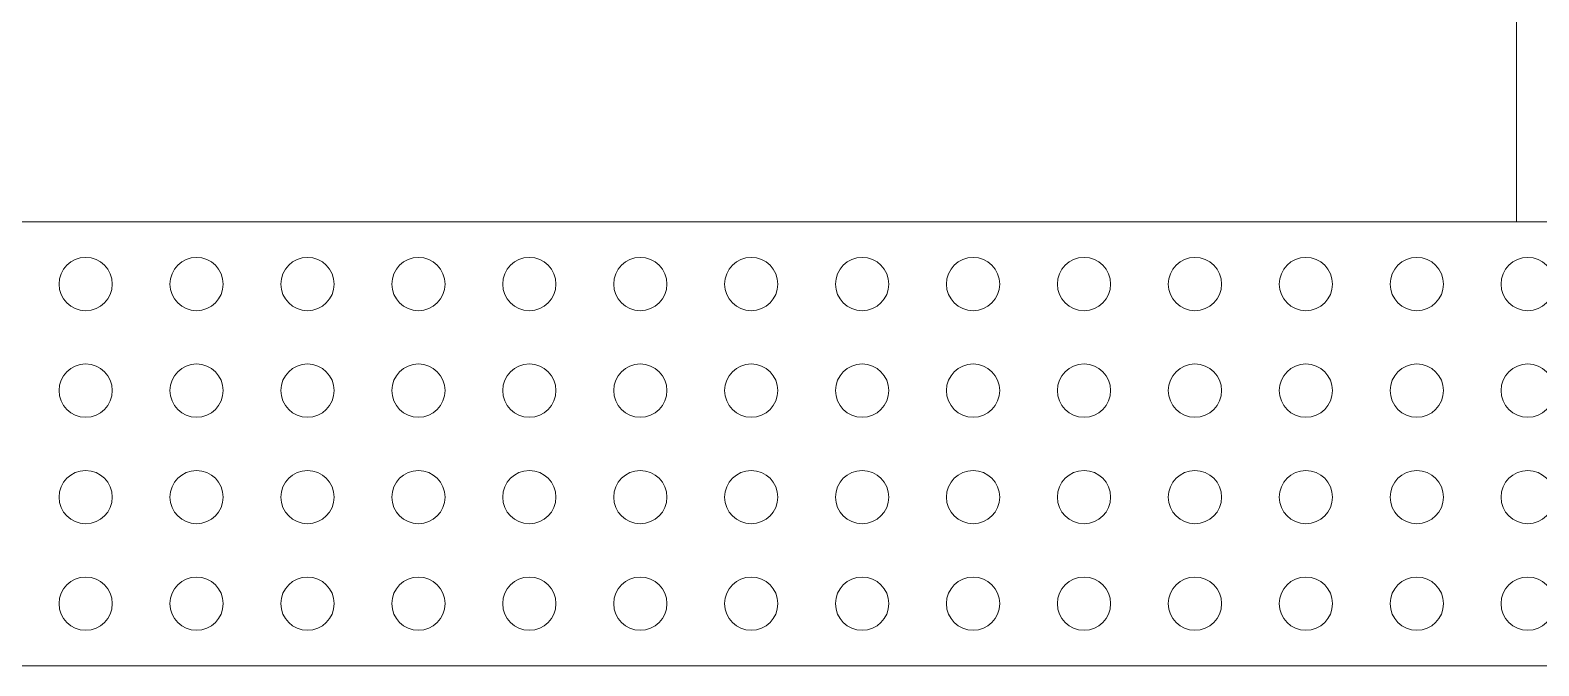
# Model space of a CAD drawing. Header units: millimetres. Extents: x -116965 to 323937, y 291661 to 566926.
# Drawn here: x -34559.8 to -34219.8, y 325180.4 to 325323.5 of the extents above; entities that cross this region are included whole.
import ezdxf

# ---------------------------------------------------------------- set-up
doc = ezdxf.new("R2010")
doc.units = ezdxf.units.MM
doc.layers.get('0').update_dxf_attribs({"lineweight": 18})
doc.layers.add('hw_Text', color=7, linetype='Continuous', lineweight=13)

# ---------------------------------------------------------------- blocks, each defined once
blk = doc.blocks.new('*U1544')
for points in [[(0, 0), (900, 0), (900, 2200), (0, 2200)], [(15, 100), (885, 100), (885, 0), (15, 0)]]:
    blk.add_lwpolyline(points, close=True)
for centre in [(362.5, 86), (387.5, 86), (412.5, 86), (437.5, 86), (462.5, 86), (487.5, 86), (512.5, 86), (537.5, 86), (562.5, 86), (587.5, 86), (612.5, 86), (637.5, 86), (662.5, 86), (687.5, 86), (362.5, 62), (387.5, 62), (412.5, 62), (437.5, 62), (462.5, 62), (487.5, 62), (512.5, 62), (537.5, 62), (562.5, 62), (587.5, 62), (612.5, 62), (637.5, 62), (662.5, 62), (687.5, 62), (362.5, 38), (387.5, 38), (412.5, 38), (437.5, 38), (462.5, 38), (487.5, 38), (512.5, 38), (537.5, 38), (562.5, 38), (587.5, 38), (612.5, 38), (637.5, 38), (662.5, 38), (687.5, 38), (362.5, 14), (387.5, 14), (412.5, 14), (437.5, 14), (462.5, 14), (487.5, 14), (512.5, 14), (537.5, 14), (562.5, 14), (587.5, 14), (612.5, 14), (637.5, 14), (662.5, 14), (687.5, 14)]:
    blk.add_circle(centre, 6)
blk = doc.blocks.new('*U1570')
blk.add_lwpolyline([(0, 0), (670, 0), (670, 2000), (0, 2000)])

msp = doc.modelspace()

# ---------------------------------------------------------------- block references
msp.add_blockref('*U1544', (-34909.81856, 325180.356782))

# ---------------------------------------------------------------- next in the draw order: block references
at = {"layer": 'hw_Text'}
msp.add_blockref('*U1570', (-34894.81856, 325280.356782), dxfattribs=at)

doc.saveas('drawing.dxf')
